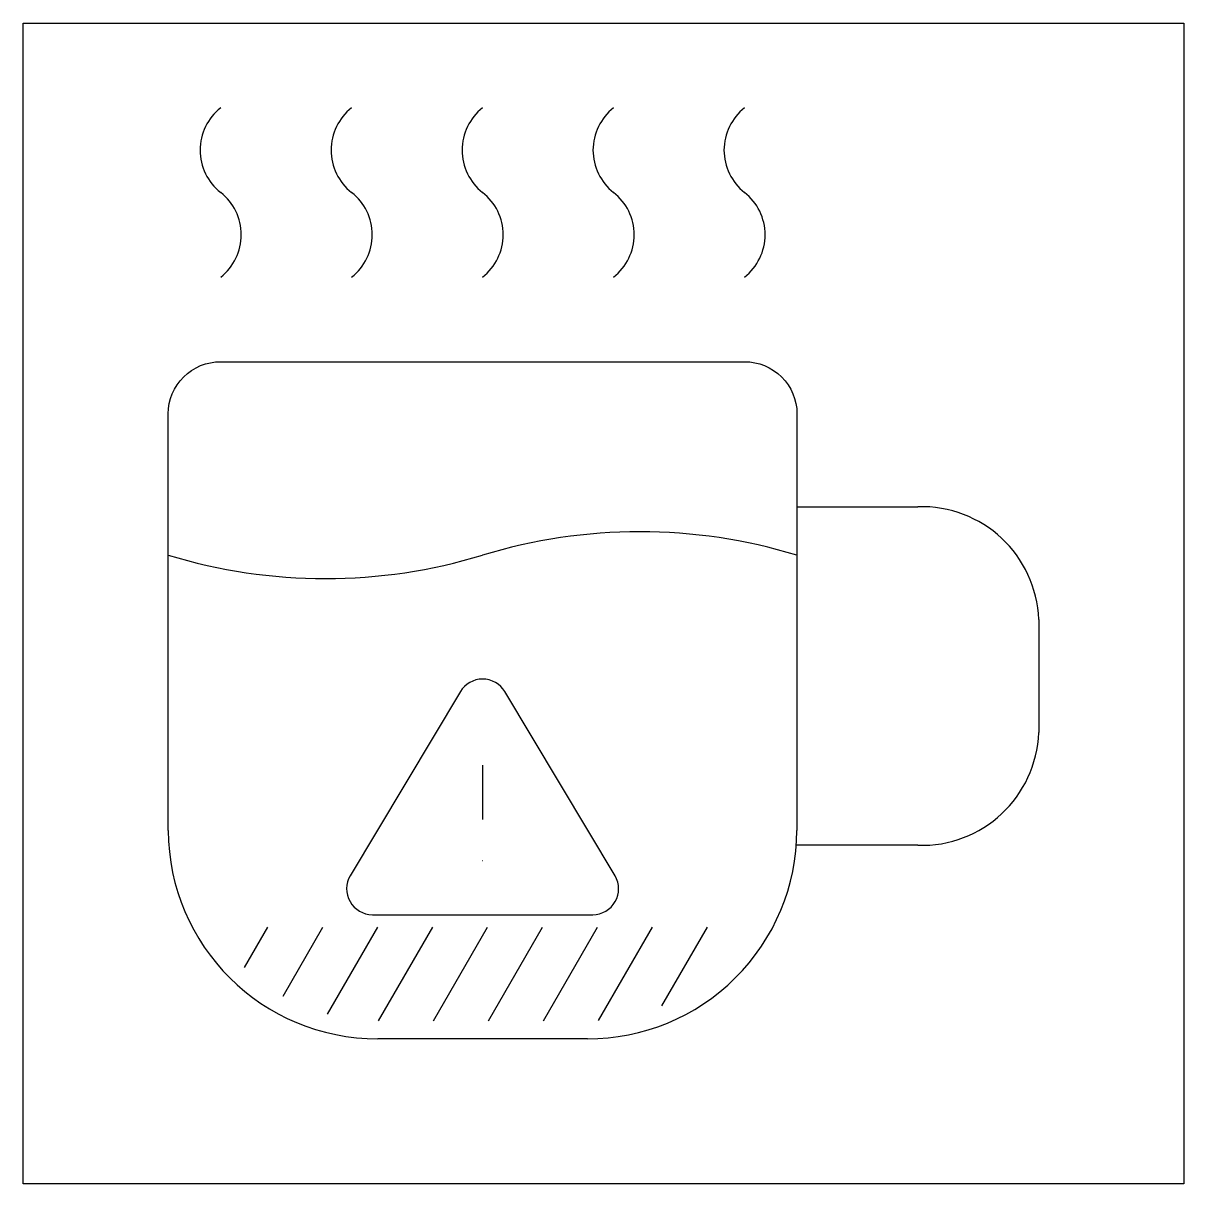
# Model space of a CAD drawing. Header units: millimetres. Extents: x 49 to 241, y -192 to 0.
import ezdxf

# ---------------------------------------------------------------- set-up
doc = ezdxf.new("R2010")
doc.units = ezdxf.units.MM
doc.header["$LTSCALE"] = 10
for name, color, linetype, lineweight, true_color in [('alert', 1, 'Continuous', 25, 0xff0000), ('heating', 1, 'Continuous', 25, 0xff0000), ('mug', 7, 'Continuous', 25, 0x000000)]:
    doc.layers.add(name, color=color, linetype=linetype, lineweight=lineweight, true_color=true_color)

msp = doc.modelspace()

# ---------------------------------------------------------------- linework, layer by layer
at = {"layer": 'alert', "flags": 128}
msp.add_lwpolyline([(121.09, -110.58), (102.85, -141.03, 0.573636), (106.53, -147.49), (143.01, -147.49, 0.573337), (146.69, -141.04), (128.45, -110.58, 0.56336), (121.09, -110.58), (121.09, -110.58)], format="xyb", dxfattribs=at)
for points in [[(124.77, -122.75), (124.77, -131.75)], [(124.77, -138.5), (124.79, -138.5)]]:
    msp.add_lwpolyline(points, dxfattribs=at)
at = {"layer": 'heating'}
for p, q in [((85.4, -156.2), (89.23, -149.55)), ((91.75, -160.94), (98.32, -149.55)), ((99.1, -163.96), (107.41, -149.55)), ((107.56, -165.05), (116.51, -149.55)), ((116.65, -165.05), (125.6, -149.55)), ((125.75, -165.05), (134.69, -149.55)), ((134.84, -165.05), (143.78, -149.55)), ((143.96, -165), (152.88, -149.55)), ((154.44, -162.58), (161.97, -149.55))]:
    msp.add_line(p, q, dxfattribs=at)
at = {"layer": 'mug', "flags": 128}
for points in [[(48.77, 0), (240.77, 0), (240.77, -192), (48.77, -192), (48.77, 0)], [(176.77, -80), (196.77, -80)], [(216.77, -98.66), (216.77, -117.34)], [(196.77, -136), (176.77, -136)], [(142.1, -168), (107.43, -168)]]:
    msp.add_lwpolyline(points, dxfattribs=at)
for points in [[(72.77, -133.54), (72.77, -64.62, -0.414216), (81.43, -56)], [(81.43, -56), (168.1, -56, -0.414216), (176.77, -64.62), (176.77, -133.54)]]:
    msp.add_lwpolyline(points, format="xyb", dxfattribs=at)
at = {"layer": 'mug'}
for centre, radius, start, end in [((86.93, -21), 8.9, 128.1294, 231.8706), ((108.59, -21), 8.9, 128.1294, 231.8706), ((130.26, -21), 8.9, 128.1294, 231.8706), ((151.93, -21), 8.9, 128.1294, 231.8706), ((173.6, -21), 8.9, 128.1294, 231.8706), ((75.94, -35), 8.9, 308.1294, 51.8706), ((97.61, -35), 8.9, 308.1294, 51.8706), ((119.27, -35), 8.9, 308.1294, 51.8706), ((140.94, -35), 8.9, 308.1294, 51.8706), ((162.61, -35), 8.9, 308.1294, 51.8706), ((197.41, -99.36), 19.37, 2.0655, 91.8926), ((150.77, -173.28), 89.15, 73.0444, 106.9556), ((98.77, -2.72), 89.15, 253.0444, 286.9556), ((197.41, -116.64), 19.37, 268.1074, 357.9345), ((107.33, -133.43), 34.57, 180.1687, 270.1628), ((142.21, -133.44), 34.56, 269.8287, 359.8398)]:
    msp.add_arc(centre, radius, start, end, dxfattribs=at)

doc.saveas('drawing.dxf')
